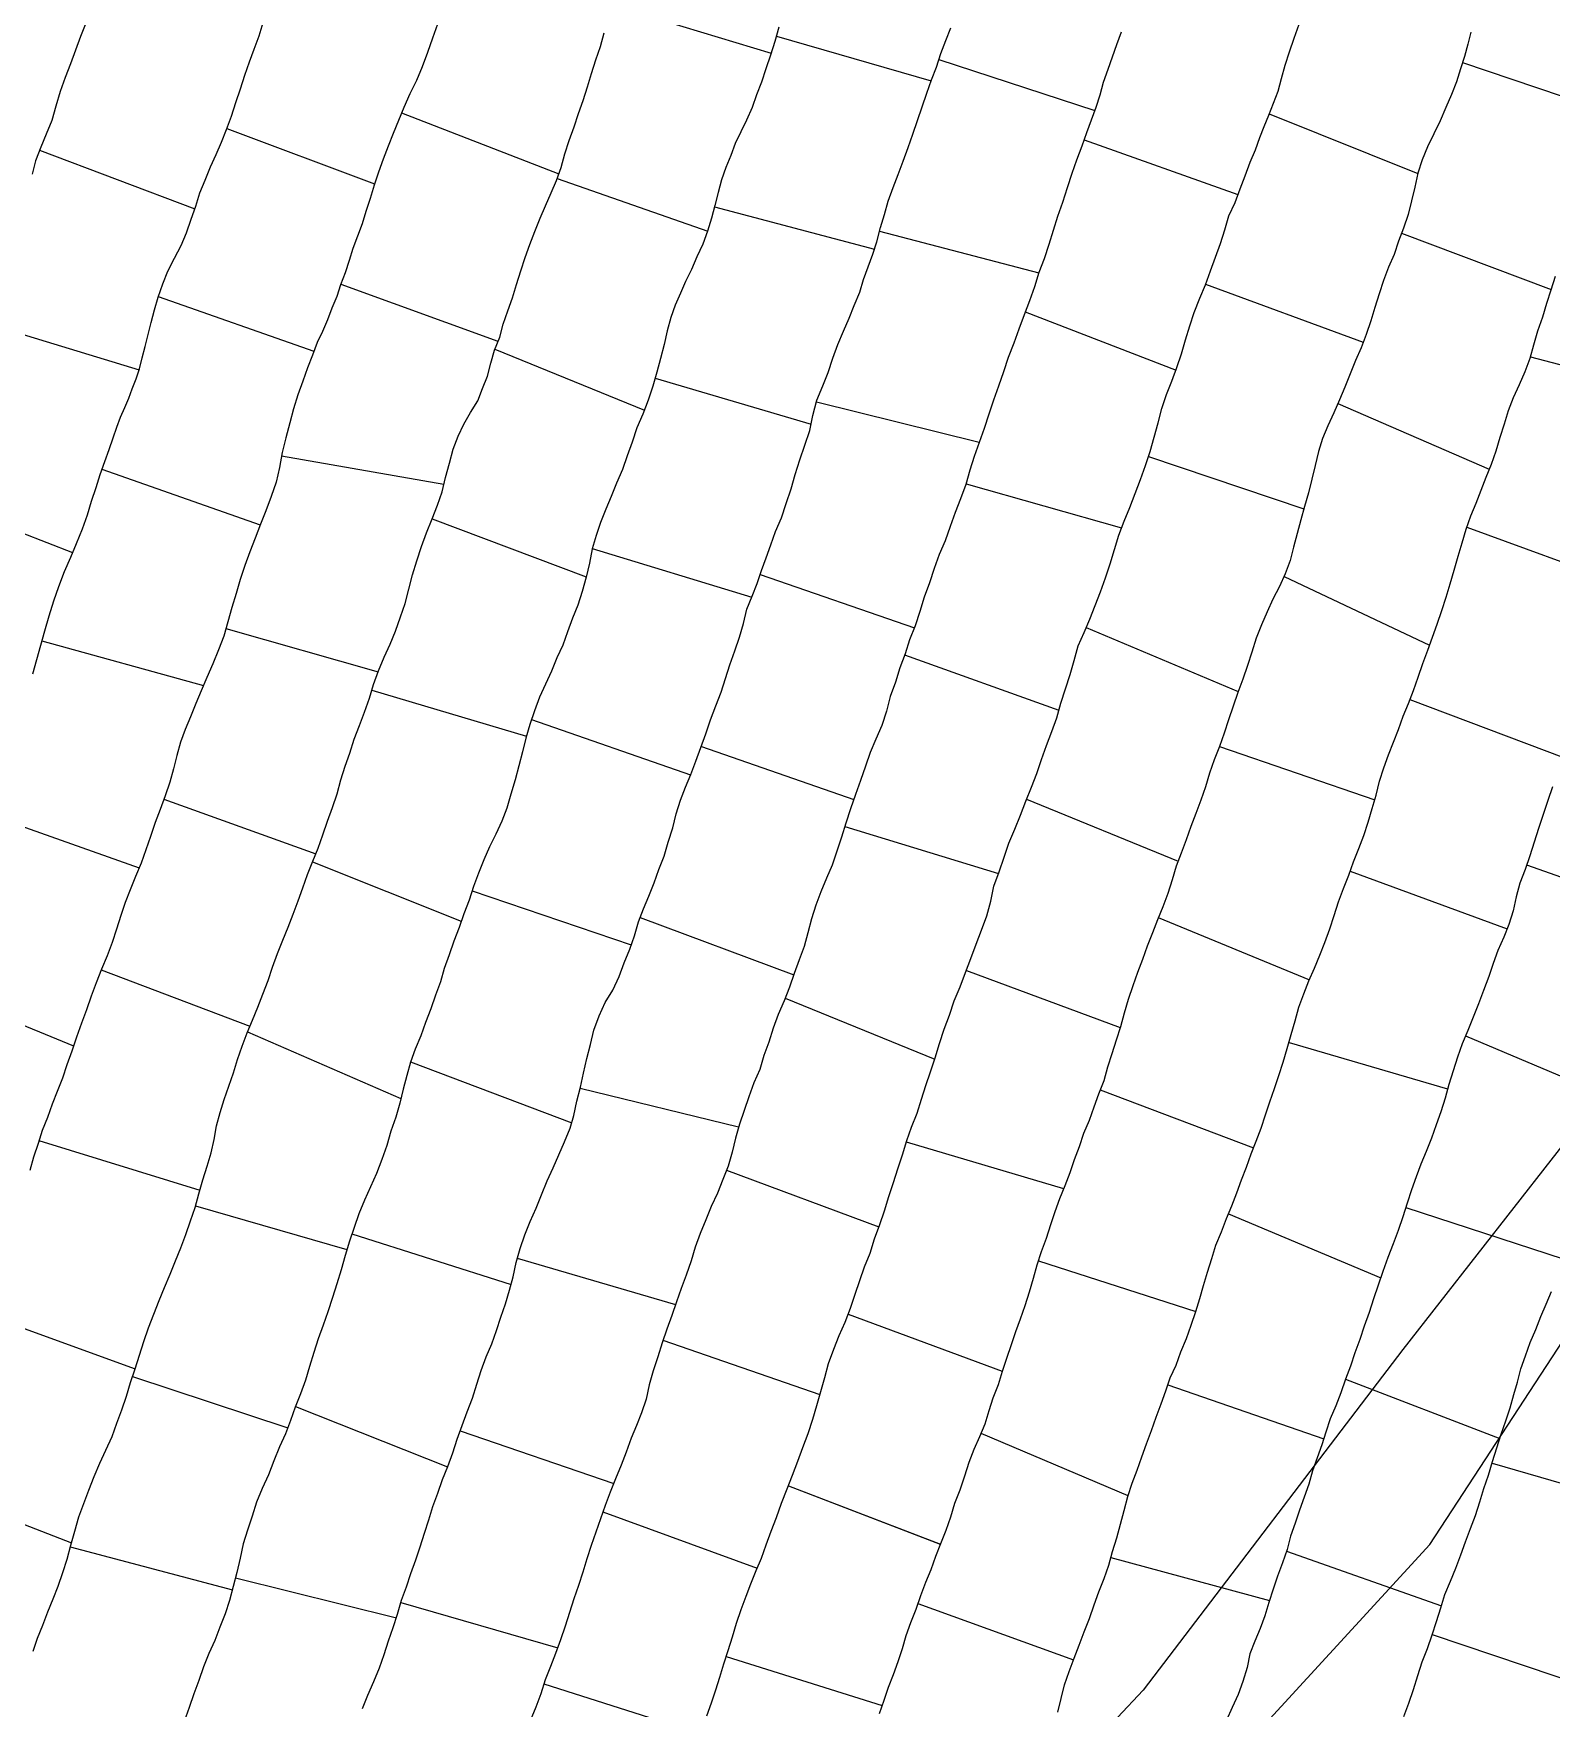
# Model space of a CAD drawing. Extents: x 703186 to 703989, y 1560402 to 1561368.
# Drawn here: x 703878.1 to 703919.84, y 1560681.77 to 1560727.82 of the extents above; entities that cross this region are included whole.
import ezdxf

# ---------------------------------------------------------------- set-up
doc = ezdxf.new("R2010")
doc.units = 0
for name, color, linetype in [('10124_2002_REAL', 30, 'Continuous'), ('AGROCAD PLL', 7, 'Continuous'), ('PANTE_2002', 7, 'Continuous')]:
    doc.layers.add(name, color=color, linetype=linetype)

msp = doc.modelspace()

# ---------------------------------------------------------------- linework, layer by layer
at = {"layer": '10124_2002_REAL'}
for points in [[(703889.2104, 1560728.0735), (703889.0749, 1560727.6917), (703888.9355, 1560727.2975), (703888.7932, 1560726.9043), (703888.6323, 1560726.5282), (703888.4547, 1560726.1555), (703888.2818, 1560725.7843), (703888.1414, 1560725.4226), (703887.9953, 1560725.0674), (703887.8542, 1560724.7194), (703887.7221, 1560724.3575), (703887.5872, 1560723.9994), (703887.4707, 1560723.6434), (703887.3629, 1560723.2798), (703887.2416, 1560722.9205), (703887.1374, 1560722.5834), (703887.0096, 1560722.2425), (703886.8874, 1560721.9081), (703886.7802, 1560721.5775), (703886.6685, 1560721.2408), (703886.5485, 1560720.9107), (703886.4406, 1560720.5854), (703886.3104, 1560720.2624), (703886.1847, 1560719.9452), (703886.0467, 1560719.6252), (703885.9001, 1560719.3175), (703885.7721, 1560718.9768), (703885.64, 1560718.6215), (703885.5085, 1560718.2582), (703885.3753, 1560717.885), (703885.2543, 1560717.5018), (703885.1469, 1560717.1087), (703885.0424, 1560716.7021), (703884.9384, 1560716.297), (703884.8662, 1560715.8837), (703884.777, 1560715.4775), (703884.635, 1560715.0832), (703884.493, 1560714.6975), (703884.3413, 1560714.3227), (703884.1999, 1560713.9394), (703884.0483, 1560713.5676), (703883.9115, 1560713.1895), (703883.7895, 1560712.8085), (703883.6794, 1560712.4249), (703883.5551, 1560712.0391), (703883.4451, 1560711.6417), (703883.3337, 1560711.2489), (703883.1856, 1560710.8702), (703883.0357, 1560710.4909), (703882.8689, 1560710.1107), (703882.7173, 1560709.7445), (703882.5648, 1560709.3937), (703882.4162, 1560709.0311), (703882.2738, 1560708.6858), (703882.1463, 1560708.3327), (703882.0442, 1560707.9645), (703881.9493, 1560707.5995), (703881.8502, 1560707.2328), (703881.7203, 1560706.8548), (703881.5873, 1560706.4845), (703881.4522, 1560706.1209), (703881.3191, 1560705.7437), (703881.1924, 1560705.3707), (703881.0594, 1560705.0074), (703880.9054, 1560704.6404), (703880.7572, 1560704.2749), (703880.6217, 1560703.9284), (703880.5042, 1560703.5655), (703880.3885, 1560703.1946), (703880.2656, 1560702.8233), (703880.1267, 1560702.4593), (703879.9725, 1560702.0967), (703879.83, 1560701.7206), (703879.6896, 1560701.3468), (703879.5593, 1560700.9754), (703879.4187, 1560700.6072), (703879.2854, 1560700.2245), (703879.1568, 1560699.8396), (703879.017, 1560699.4654), (703878.8959, 1560699.0926), (703878.7504, 1560698.7335), (703878.6186, 1560698.3787), (703878.4837, 1560698.0132), (703878.339, 1560697.6609), (703878.2281, 1560697.2998), (703878.1051, 1560696.9229), (703878.0058, 1560696.5532)], [(703879.5446, 1560728.0985), (703879.3991, 1560727.7301), (703879.2553, 1560727.357), (703879.1188, 1560726.9811), (703878.9758, 1560726.6083), (703878.839, 1560726.2215), (703878.7159, 1560725.8189), (703878.6084, 1560725.425), (703878.4468, 1560725.0522), (703878.3003, 1560724.688), (703878.1595, 1560724.3161), (703878.0663, 1560723.9448)], [(703878.0825, 1560710.2121), (703878.1937, 1560710.6082), (703878.3013, 1560710.9971), (703878.4124, 1560711.3968), (703878.5303, 1560711.8035), (703878.6643, 1560712.2144), (703878.7988, 1560712.615), (703878.9529, 1560713.0214), (703879.1255, 1560713.4196), (703879.2818, 1560713.7991), (703879.4517, 1560714.1986), (703879.5912, 1560714.5827), (703879.6958, 1560714.9562), (703879.8247, 1560715.3363), (703879.9357, 1560715.6958), (703880.0603, 1560716.0499), (703880.1842, 1560716.379), (703880.2948, 1560716.6969), (703880.3956, 1560716.9935), (703880.4962, 1560717.2651), (703880.6109, 1560717.5327), (703880.7203, 1560717.7884), (703880.8203, 1560718.0472), (703880.9284, 1560718.3184), (703881.0151, 1560718.5974), (703881.0925, 1560718.8973), (703881.1733, 1560719.212), (703881.2554, 1560719.5395), (703881.3383, 1560719.872), (703881.4283, 1560720.2196), (703881.529, 1560720.5715), (703881.6547, 1560720.9303), (703881.8004, 1560721.2829), (703881.9789, 1560721.6396), (703882.1619, 1560721.9837), (703882.3072, 1560722.3369), (703882.4341, 1560722.7103), (703882.5624, 1560723.0698), (703882.6757, 1560723.4375), (703882.8264, 1560723.7847), (703882.9713, 1560724.1465), (703883.1226, 1560724.4871), (703883.2698, 1560724.8279), (703883.4109, 1560725.1774), (703883.5475, 1560725.5413), (703883.6665, 1560725.922), (703883.798, 1560726.2952), (703883.9168, 1560726.6716), (703884.0385, 1560727.0345), (703884.1702, 1560727.3869), (703884.3105, 1560727.7487), (703884.4217, 1560728.1146)], [(703898.6005, 1560727.9895), (703898.4879, 1560727.5978), (703898.369, 1560727.2213), (703898.2381, 1560726.8403), (703898.1206, 1560726.4802), (703897.9855, 1560726.1301), (703897.8593, 1560725.778), (703897.7037, 1560725.4374), (703897.5549, 1560725.1133), (703897.3997, 1560724.7926), (703897.2753, 1560724.4612), (703897.1386, 1560724.1329), (703897.0222, 1560723.7961), (703896.929, 1560723.442), (703896.8367, 1560723.0873), (703896.7439, 1560722.7359), (703896.6379, 1560722.3776), (703896.5059, 1560722.0212), (703896.3403, 1560721.6763), (703896.1912, 1560721.3263), (703896.034, 1560720.9992), (703895.8953, 1560720.673), (703895.7425, 1560720.3452), (703895.6302, 1560720.0116), (703895.5291, 1560719.6416), (703895.4413, 1560719.262), (703895.3431, 1560718.8827), (703895.2468, 1560718.5034), (703895.1332, 1560718.1164), (703895.0001, 1560717.7356), (703894.8619, 1560717.3496), (703894.6938, 1560716.9767), (703894.5601, 1560716.5815), (703894.4278, 1560716.2064), (703894.3009, 1560715.8258), (703894.1378, 1560715.4517), (703893.9859, 1560715.0914), (703893.8384, 1560714.7386), (703893.6919, 1560714.3761), (703893.5776, 1560714.0142), (703893.4677, 1560713.6529), (703893.3908, 1560713.2582), (703893.2976, 1560712.8659), (703893.1908, 1560712.4793), (703893.0715, 1560712.0994), (703892.9224, 1560711.7406), (703892.7888, 1560711.3669), (703892.6541, 1560711.0036), (703892.4892, 1560710.6484), (703892.3423, 1560710.2897), (703892.1781, 1560709.9304), (703892.0176, 1560709.5681), (703891.8792, 1560709.1971), (703891.7476, 1560708.8192), (703891.6419, 1560708.4472), (703891.5467, 1560708.0666), (703891.4466, 1560707.6828), (703891.3458, 1560707.2955), (703891.2323, 1560706.9051), (703891.1141, 1560706.522), (703890.9789, 1560706.1581), (703890.8189, 1560705.8046), (703890.6435, 1560705.4581), (703890.4884, 1560705.0985), (703890.3424, 1560704.7351), (703890.2043, 1560704.3644), (703890.0778, 1560703.9906), (703889.9378, 1560703.6152), (703889.8035, 1560703.2362), (703889.6651, 1560702.8613), (703889.5349, 1560702.4869), (703889.3991, 1560702.1126), (703889.2896, 1560701.7404), (703889.1571, 1560701.3737), (703889.0249, 1560701.0046), (703888.886, 1560700.63), (703888.7519, 1560700.2555), (703888.5997, 1560699.8928), (703888.4663, 1560699.5398), (703888.3673, 1560699.1731), (703888.2635, 1560698.7944), (703888.1741, 1560698.4121), (703888.0636, 1560698.0208), (703887.9289, 1560697.6427), (703887.8179, 1560697.2489), (703887.6802, 1560696.8598), (703887.5335, 1560696.4758), (703887.3716, 1560696.1057), (703887.2023, 1560695.7393), (703887.0527, 1560695.3669), (703886.916, 1560694.9934), (703886.7944, 1560694.6124), (703886.6719, 1560694.2191), (703886.5604, 1560693.8308), (703886.4474, 1560693.4435), (703886.3287, 1560693.0619), (703886.2002, 1560692.6759), (703886.0667, 1560692.306), (703885.9265, 1560691.9333), (703885.8092, 1560691.5504), (703885.6937, 1560691.1724), (703885.5778, 1560690.7919), (703885.4489, 1560690.4216), (703885.3021, 1560690.0508), (703885.1734, 1560689.6867), (703885.0281, 1560689.3218), (703884.8656, 1560688.9601), (703884.7121, 1560688.5779), (703884.5651, 1560688.1874), (703884.3927, 1560687.8128), (703884.2372, 1560687.439), (703884.1147, 1560687.0579), (703883.9868, 1560686.6734), (703883.8697, 1560686.2915), (703883.7818, 1560685.8986), (703883.6917, 1560685.5091), (703883.5952, 1560685.1194), (703883.4942, 1560684.7377), (703883.3707, 1560684.371), (703883.2255, 1560684.0048), (703883.0864, 1560683.6401), (703882.9255, 1560683.2817), (703882.7813, 1560682.9091), (703882.6466, 1560682.5389), (703882.5119, 1560682.1662), (703882.3816, 1560681.7892), (703882.2499, 1560681.4115)], [(703887.1499, 1560681.7643), (703887.2928, 1560682.135), (703887.4564, 1560682.5053), (703887.6193, 1560682.8801), (703887.7438, 1560683.2503), (703887.8597, 1560683.6257), (703887.9946, 1560683.9903), (703888.1139, 1560684.3592), (703888.2242, 1560684.7425), (703888.3566, 1560685.1093), (703888.4777, 1560685.482), (703888.6123, 1560685.8498), (703888.7394, 1560686.2087), (703888.8545, 1560686.5846), (703888.9746, 1560686.9527), (703889.0854, 1560687.3155), (703889.2235, 1560687.6888), (703889.3465, 1560688.0662), (703889.4943, 1560688.4233), (703889.6313, 1560688.7922), (703889.7555, 1560689.1703), (703889.8862, 1560689.5509), (703890.0267, 1560689.9204), (703890.1709, 1560690.2971), (703890.2915, 1560690.6842), (703890.4091, 1560691.0598), (703890.5534, 1560691.4315), (703890.7031, 1560691.7945), (703890.8367, 1560692.1599), (703890.9566, 1560692.5252), (703891.0788, 1560692.896), (703891.1931, 1560693.266), (703891.291, 1560693.6383), (703891.372, 1560694.0319), (703891.4833, 1560694.4134), (703891.6096, 1560694.7894), (703891.7634, 1560695.156), (703891.9232, 1560695.524), (703892.071, 1560695.8922), (703892.2298, 1560696.2719), (703892.3956, 1560696.6334), (703892.5474, 1560696.9894), (703892.7044, 1560697.3497), (703892.8628, 1560697.7218), (703892.9645, 1560698.0698), (703893.0472, 1560698.4625), (703893.1406, 1560698.8443), (703893.2262, 1560699.2375), (703893.3173, 1560699.6357), (703893.4144, 1560700.0194), (703893.5112, 1560700.4174), (703893.6555, 1560700.8049), (703893.8225, 1560701.1722), (703894.0322, 1560701.519), (703894.2048, 1560701.8883), (703894.3455, 1560702.2693), (703894.4962, 1560702.6428), (703894.6271, 1560703.0099), (703894.7401, 1560703.3893), (703894.8736, 1560703.7469), (703895.0217, 1560704.1022), (703895.1667, 1560704.4644), (703895.2968, 1560704.8324), (703895.4479, 1560705.1963), (703895.556, 1560705.5858), (703895.6869, 1560705.9762), (703895.7722, 1560706.362), (703895.8938, 1560706.7423), (703896.0332, 1560707.0963), (703896.1732, 1560707.4446), (703896.3162, 1560707.8133), (703896.4542, 1560708.1834), (703896.5878, 1560708.5658), (703896.7189, 1560708.9506), (703896.865, 1560709.333), (703897.0111, 1560709.7062), (703897.1274, 1560710.0825), (703897.253, 1560710.4609), (703897.3859, 1560710.8476), (703897.5118, 1560711.2217), (703897.6219, 1560711.5991), (703897.7212, 1560711.9852), (703897.8594, 1560712.3431), (703897.9968, 1560712.6972), (703898.1216, 1560713.0568), (703898.2453, 1560713.4037), (703898.3808, 1560713.762), (703898.5097, 1560714.1206), (703898.6668, 1560714.5007), (703898.799, 1560714.8942), (703898.9368, 1560715.294), (703899.0483, 1560715.6949), (703899.1776, 1560716.097), (703899.3138, 1560716.4979), (703899.4523, 1560716.9028), (703899.5364, 1560717.3132), (703899.6415, 1560717.7346), (703899.806, 1560718.1256), (703899.9511, 1560718.4987), (703900.0804, 1560718.8939), (703900.2162, 1560719.2618), (703900.3723, 1560719.6329), (703900.5327, 1560719.9896), (703900.6706, 1560720.3425), (703900.8251, 1560720.7051), (703900.9258, 1560721.0533), (703901.0517, 1560721.4025), (703901.1779, 1560721.7475), (703901.2897, 1560722.0904), (703901.3908, 1560722.4792), (703901.5045, 1560722.8404), (703901.6047, 1560723.206), (703901.7439, 1560723.5809), (703901.8758, 1560723.9438), (703902.017, 1560724.3103), (703902.1519, 1560724.6864), (703902.2773, 1560725.0461), (703902.4102, 1560725.4211), (703902.5385, 1560725.8042), (703902.6665, 1560726.1744), (703902.7918, 1560726.5412), (703902.9315, 1560726.8918), (703903.0543, 1560727.2679), (703903.19, 1560727.6225), (703903.3262, 1560727.975)], [(703896.616, 1560681.5637), (703896.7466, 1560681.92), (703896.861, 1560682.2761), (703896.9702, 1560682.6319), (703897.0892, 1560682.9944), (703897.2049, 1560683.3638), (703897.3187, 1560683.7333), (703897.4284, 1560684.1121), (703897.5609, 1560684.4897), (703897.6956, 1560684.8521), (703897.8239, 1560685.1952), (703897.9709, 1560685.5572), (703898.1174, 1560685.9016), (703898.2531, 1560686.2632), (703898.3901, 1560686.6414), (703898.5322, 1560687.0209), (703898.6739, 1560687.4129), (703898.8245, 1560687.8011), (703898.9717, 1560688.1837), (703899.121, 1560688.5619), (703899.2557, 1560688.9417), (703899.405, 1560689.3288), (703899.5324, 1560689.7186), (703899.6381, 1560690.0992), (703899.7522, 1560690.485), (703899.8577, 1560690.866), (703899.9654, 1560691.2542), (703900.113, 1560691.6458), (703900.2558, 1560692.0178), (703900.4223, 1560692.3856), (703900.5658, 1560692.7724), (703900.6947, 1560693.1535), (703900.8206, 1560693.5289), (703900.9565, 1560693.9062), (703901.1081, 1560694.2856), (703901.2281, 1560694.6751), (703901.3709, 1560695.0733), (703901.5059, 1560695.4493), (703901.6218, 1560695.8383), (703901.7538, 1560696.2239), (703901.8723, 1560696.6034), (703901.9981, 1560696.9912), (703902.114, 1560697.3827), (703902.2452, 1560697.752), (703902.4018, 1560698.132), (703902.5224, 1560698.5151), (703902.636, 1560698.8955), (703902.7691, 1560699.2711), (703902.8999, 1560699.6529), (703903.0124, 1560700.0525), (703903.1428, 1560700.4413), (703903.2873, 1560700.8308), (703903.4222, 1560701.224), (703903.5826, 1560701.6082), (703903.7311, 1560701.9972), (703903.8765, 1560702.3889), (703904.0208, 1560702.7774), (703904.1732, 1560703.1659), (703904.3138, 1560703.5625), (703904.4296, 1560703.9619), (703904.508, 1560704.3726), (703904.6516, 1560704.7725), (703904.7939, 1560705.1711), (703904.9233, 1560705.5566), (703905.085, 1560705.9423), (703905.2388, 1560706.3262), (703905.3841, 1560706.708), (703905.5421, 1560707.0934), (703905.6908, 1560707.4703), (703905.8149, 1560707.8587), (703905.9524, 1560708.2442), (703906.1079, 1560708.6229), (703906.2408, 1560709.0054), (703906.3527, 1560709.401), (703906.4779, 1560709.8018), (703906.6118, 1560710.189), (703906.7205, 1560710.5826), (703906.8293, 1560710.9798), (703906.993, 1560711.3506), (703907.1467, 1560711.7146), (703907.2943, 1560712.0885), (703907.4415, 1560712.4676), (703907.5793, 1560712.8555), (703907.7094, 1560713.2369), (703907.826, 1560713.6319), (703907.947, 1560714.0285), (703908.0955, 1560714.413), (703908.2459, 1560714.7884), (703908.3942, 1560715.173), (703908.5399, 1560715.5544), (703908.6765, 1560715.9372), (703908.8057, 1560716.3226), (703908.9208, 1560716.7203), (703909.0306, 1560717.1108), (703909.1295, 1560717.5045), (703909.2575, 1560717.8879), (703909.4017, 1560718.2562), (703909.5442, 1560718.6297), (703909.6698, 1560719.006), (703909.7775, 1560719.3985), (703909.8991, 1560719.7769), (703910.0205, 1560720.1497), (703910.1709, 1560720.5358), (703910.3254, 1560720.9078), (703910.4657, 1560721.288), (703910.6081, 1560721.67), (703910.7395, 1560722.0402), (703910.8572, 1560722.423), (703910.9746, 1560722.8018), (703911.143, 1560723.17), (703911.2775, 1560723.5429), (703911.416, 1560723.907), (703911.5607, 1560724.2753), (703911.6995, 1560724.6219), (703911.8224, 1560724.9559), (703911.9394, 1560725.2639), (703912.0658, 1560725.5718), (703912.1966, 1560725.8984), (703912.3256, 1560726.2302), (703912.4226, 1560726.5761), (703912.5167, 1560726.9452), (703912.6393, 1560727.3118), (703912.7651, 1560727.6864), (703912.9019, 1560728.0741)], [(703878.0923, 1560683.3433), (703878.2169, 1560683.7036), (703878.3579, 1560684.0577), (703878.5006, 1560684.422), (703878.6393, 1560684.7846), (703878.7842, 1560685.1323), (703878.9071, 1560685.5034), (703879.0275, 1560685.8745), (703879.1293, 1560686.2583), (703879.2362, 1560686.6434), (703879.3501, 1560687.0354), (703879.4831, 1560687.402), (703879.6247, 1560687.77), (703879.7752, 1560688.1463), (703879.9257, 1560688.5076), (703880.0904, 1560688.8694), (703880.263, 1560689.2431), (703880.3912, 1560689.6065), (703880.5358, 1560689.9734), (703880.663, 1560690.3525), (703880.7734, 1560690.7281), (703880.8969, 1560691.1007), (703881.0173, 1560691.4772), (703881.138, 1560691.8569), (703881.2694, 1560692.2302), (703881.4158, 1560692.6071), (703881.557, 1560692.9823), (703881.7034, 1560693.3445), (703881.8587, 1560693.7092), (703882.004, 1560694.0714), (703882.1504, 1560694.4309), (703882.2928, 1560694.7999), (703882.4164, 1560695.1765), (703882.5445, 1560695.5437), (703882.6525, 1560695.9172), (703882.7588, 1560696.2984), (703882.8772, 1560696.6721), (703882.9876, 1560697.0442), (703883.0683, 1560697.4111), (703883.1383, 1560697.7884), (703883.2383, 1560698.1476), (703883.3468, 1560698.5114), (703883.473, 1560698.8796), (703883.5988, 1560699.2446), (703883.7129, 1560699.6094), (703883.8415, 1560699.9719), (703883.9757, 1560700.3411), (703884.1289, 1560700.6928), (703884.2733, 1560701.0482), (703884.4122, 1560701.4057), (703884.5511, 1560701.7829), (703884.6783, 1560702.1478), (703884.8117, 1560702.5205), (703884.9565, 1560702.8914), (703885.1056, 1560703.2426), (703885.2421, 1560703.6077), (703885.3796, 1560703.9715), (703885.5041, 1560704.3267), (703885.6352, 1560704.6954), (703885.7823, 1560705.0658), (703885.9296, 1560705.4205), (703886.0628, 1560705.7892), (703886.1909, 1560706.1574), (703886.3238, 1560706.5327), (703886.453, 1560706.9168), (703886.5566, 1560707.3001), (703886.6699, 1560707.6713), (703886.8006, 1560708.033), (703886.9199, 1560708.414), (703887.0645, 1560708.7911), (703887.2082, 1560709.16), (703887.3405, 1560709.5391), (703887.4537, 1560709.918), (703887.5879, 1560710.2969), (703887.7489, 1560710.6661), (703887.9092, 1560711.0278), (703888.0547, 1560711.3887), (703888.1903, 1560711.7767), (703888.3189, 1560712.1493), (703888.426, 1560712.5356), (703888.5231, 1560712.9324), (703888.6425, 1560713.3194), (703888.7718, 1560713.7096), (703888.9104, 1560714.0906), (703889.0664, 1560714.4708), (703889.2078, 1560714.8459), (703889.3359, 1560715.218), (703889.4308, 1560715.6067), (703889.5411, 1560716.0017), (703889.6435, 1560716.3924), (703889.7833, 1560716.7442), (703889.9359, 1560717.0791), (703890.1202, 1560717.3985), (703890.3244, 1560717.7166), (703890.4517, 1560718.0557), (703890.5827, 1560718.3982), (703890.6769, 1560718.7484), (703890.7752, 1560719.1109), (703890.9215, 1560719.4686), (703891.0216, 1560719.8226), (703891.1433, 1560720.1873), (703891.2707, 1560720.5533), (703891.387, 1560720.9172), (703891.5032, 1560721.2942), (703891.6201, 1560721.6576), (703891.7488, 1560722.0149), (703891.8889, 1560722.3745), (703892.0309, 1560722.7374), (703892.1824, 1560723.0806), (703892.3408, 1560723.4347), (703892.4859, 1560723.7784), (703892.6084, 1560724.1287), (703892.7128, 1560724.5089), (703892.8331, 1560724.8768), (703892.966, 1560725.249), (703893.0897, 1560725.6175), (703893.2135, 1560725.9741), (703893.3329, 1560726.3454), (703893.4489, 1560726.7174), (703893.5665, 1560727.0925), (703893.6978, 1560727.4591), (703893.7951, 1560727.8366)], [(703908.0058, 1560727.8504), (703907.8808, 1560727.5064), (703907.7613, 1560727.1651), (703907.6389, 1560726.8258), (703907.5147, 1560726.4685), (703907.4222, 1560726.1228), (703907.3144, 1560725.7785), (703907.1839, 1560725.4356), (703907.0595, 1560725.0829), (703906.9292, 1560724.7151), (703906.784, 1560724.3378), (703906.6518, 1560723.9639), (703906.5247, 1560723.5708), (703906.398, 1560723.1741), (703906.2584, 1560722.7895), (703906.1376, 1560722.4045), (703906.0181, 1560722.0123), (703905.8901, 1560721.625), (703905.7482, 1560721.2466), (703905.6298, 1560720.8514), (703905.4926, 1560720.4678), (703905.343, 1560720.0797), (703905.1974, 1560719.6909), (703905.059, 1560719.3005), (703904.9072, 1560718.9092), (703904.7721, 1560718.5168), (703904.6398, 1560718.124), (703904.4997, 1560717.7375), (703904.369, 1560717.3505), (703904.2435, 1560716.961), (703904.1029, 1560716.5748), (703903.9686, 1560716.1882), (703903.8511, 1560715.8111), (703903.7392, 1560715.4157), (703903.5892, 1560715.0273), (703903.4427, 1560714.6479), (703903.3069, 1560714.2587), (703903.1672, 1560713.8681), (703903.004, 1560713.4889), (703902.8688, 1560713.1045), (703902.7403, 1560712.7155), (703902.5957, 1560712.321), (703902.4784, 1560711.9256), (703902.3457, 1560711.5288), (703902.1943, 1560711.1484), (703902.0672, 1560710.7628), (703901.9281, 1560710.3735), (703901.8026, 1560709.9787), (703901.6602, 1560709.5876), (703901.5576, 1560709.1865), (703901.4247, 1560708.7956), (703901.2624, 1560708.4198), (703901.1082, 1560708.047), (703900.9757, 1560707.6688), (703900.8446, 1560707.2805), (703900.7021, 1560706.8938), (703900.5682, 1560706.499), (703900.4395, 1560706.1088), (703900.3212, 1560705.7202), (703900.1892, 1560705.3333), (703900.0634, 1560704.9552), (703899.9075, 1560704.5901), (703899.753, 1560704.2166), (703899.6122, 1560703.8538), (703899.4958, 1560703.4792), (703899.3964, 1560703.0948), (703899.2905, 1560702.7175), (703899.1516, 1560702.3459), (703899.0221, 1560701.9713), (703898.893, 1560701.5959), (703898.7427, 1560701.2258), (703898.5813, 1560700.846), (703898.4386, 1560700.4679), (703898.3185, 1560700.0884), (703898.1804, 1560699.7173), (703898.071, 1560699.3361), (703897.9132, 1560698.964), (703897.7688, 1560698.5856), (703897.6399, 1560698.2113), (703897.5131, 1560697.8315), (703897.4075, 1560697.4468), (703897.3168, 1560697.0644), (703897.2012, 1560696.6809), (703897.0613, 1560696.3059), (703896.9102, 1560695.9349), (703896.7363, 1560695.5699), (703896.5856, 1560695.2031), (703896.4354, 1560694.822), (703896.2985, 1560694.4523), (703896.1878, 1560694.0699), (703896.0525, 1560693.6833), (703895.9139, 1560693.3112), (703895.7816, 1560692.9425), (703895.6569, 1560692.5695), (703895.5132, 1560692.1912), (703895.3859, 1560691.8216), (703895.2709, 1560691.4332), (703895.1453, 1560691.0468), (703895.0345, 1560690.6601), (703894.9456, 1560690.2743), (703894.8217, 1560689.8942), (703894.6871, 1560689.5493), (703894.5395, 1560689.1948), (703894.4024, 1560688.8161), (703894.2589, 1560688.4568), (703894.1097, 1560688.0845), (703893.9638, 1560687.7157), (703893.8252, 1560687.3503), (703893.6896, 1560686.98), (703893.5637, 1560686.6123), (703893.4391, 1560686.2489), (703893.3146, 1560685.8807), (703893.207, 1560685.5128), (703893.085, 1560685.1493), (703892.9582, 1560684.7767), (703892.8366, 1560684.401), (703892.721, 1560684.0263), (703892.597, 1560683.6499), (703892.4585, 1560683.2796), (703892.3151, 1560682.9218), (703892.1741, 1560682.5549), (703892.0526, 1560682.1739), (703891.9162, 1560681.8006), (703891.7585, 1560681.4287)], [(703917.6251, 1560727.8547), (703917.5432, 1560727.5239), (703917.4522, 1560727.1826), (703917.3393, 1560726.8483), (703917.2349, 1560726.4872), (703917.0955, 1560726.1357), (703916.9399, 1560725.7773), (703916.7805, 1560725.4154), (703916.6061, 1560725.0602), (703916.4328, 1560724.7023), (703916.2836, 1560724.342), (703916.1716, 1560723.9744), (703916.0882, 1560723.5921), (703915.9939, 1560723.2155), (703915.8983, 1560722.8369), (703915.7751, 1560722.4679), (703915.6387, 1560722.1051), (703915.5123, 1560721.7431), (703915.3618, 1560721.3928), (703915.2223, 1560721.0278), (703915.1014, 1560720.6585), (703914.9855, 1560720.2843), (703914.8732, 1560719.9147), (703914.7465, 1560719.542), (703914.6052, 1560719.1768), (703914.4543, 1560718.8239), (703914.3108, 1560718.4593), (703914.1611, 1560718.0966), (703914.0122, 1560717.743), (703913.8589, 1560717.3909), (703913.6945, 1560717.032), (703913.543, 1560716.6795), (703913.4318, 1560716.3203), (703913.3464, 1560715.9397), (703913.2543, 1560715.5598), (703913.1616, 1560715.1858), (703913.0499, 1560714.8129), (703912.9484, 1560714.4485), (703912.8474, 1560714.0744), (703912.7469, 1560713.6978), (703912.6527, 1560713.3287), (703912.5235, 1560712.9603), (703912.3597, 1560712.6126), (703912.1811, 1560712.267), (703912.0248, 1560711.9144), (703911.8684, 1560711.5549), (703911.7221, 1560711.1887), (703911.6017, 1560710.8097), (703911.4812, 1560710.4384), (703911.3537, 1560710.0609), (703911.2203, 1560709.6957), (703911.0914, 1560709.3249), (703910.9655, 1560708.9513), (703910.8384, 1560708.5801), (703910.7125, 1560708.2149), (703910.5659, 1560707.85), (703910.4404, 1560707.4811), (703910.3317, 1560707.1074), (703910.2015, 1560706.7429), (703910.0652, 1560706.3717), (703909.925, 1560706.0117), (703909.7945, 1560705.6458), (703909.6613, 1560705.2815), (703909.5243, 1560704.9216), (703909.4146, 1560704.5453), (703909.297, 1560704.1743), (703909.1544, 1560703.8095), (703909.0067, 1560703.4519), (703908.8677, 1560703.0869), (703908.7294, 1560702.7215), (703908.5992, 1560702.3566), (703908.4561, 1560701.9964), (703908.3304, 1560701.6302), (703908.2063, 1560701.2594), (703908.0926, 1560700.8852), (703907.99, 1560700.5054), (703907.87, 1560700.1397), (703907.7509, 1560699.7666), (703907.634, 1560699.3965), (703907.5292, 1560699.0213), (703907.39, 1560698.6549), (703907.2605, 1560698.2946), (703907.1256, 1560697.9333), (703906.9775, 1560697.5717), (703906.8538, 1560697.2091), (703906.7203, 1560696.8479), (703906.594, 1560696.4935), (703906.457, 1560696.1373), (703906.3177, 1560695.7798), (703906.1815, 1560695.4163), (703906.0643, 1560695.0622), (703905.9444, 1560694.691), (703905.8144, 1560694.3247), (703905.6945, 1560693.9535), (703905.5877, 1560693.5842), (703905.484, 1560693.2087), (703905.3626, 1560692.8377), (703905.2346, 1560692.4724), (703905.1064, 1560692.1187), (703904.9817, 1560691.7637), (703904.8536, 1560691.3906), (703904.739, 1560691.0335), (703904.6234, 1560690.6617), (703904.485, 1560690.3018), (703904.3681, 1560689.9486), (703904.2605, 1560689.5878), (703904.1102, 1560689.2339), (703903.959, 1560688.885), (703903.8234, 1560688.5273), (703903.702, 1560688.1558), (703903.5708, 1560687.7722), (703903.4263, 1560687.4038), (703903.3173, 1560687.0272), (703903.1913, 1560686.6558), (703903.042, 1560686.2956), (703902.9085, 1560685.941), (703902.7778, 1560685.5818), (703902.6334, 1560685.2263), (703902.4936, 1560684.8605), (703902.3606, 1560684.4923), (703902.2173, 1560684.1243), (703902.0891, 1560683.7655), (703901.9845, 1560683.4044), (703901.8712, 1560683.0497), (703901.7446, 1560682.6942), (703901.5989, 1560682.3406), (703901.4858, 1560681.9861), (703901.3518, 1560681.6161)], [(703906.2675, 1560681.6669), (703906.3639, 1560682.0415), (703906.4563, 1560682.4127), (703906.578, 1560682.7844), (703906.7196, 1560683.1494), (703906.8594, 1560683.512), (703906.9955, 1560683.8749), (703907.1371, 1560684.2373), (703907.2642, 1560684.6123), (703907.397, 1560684.9779), (703907.5445, 1560685.3425), (703907.6683, 1560685.7092), (703907.7702, 1560686.0862), (703907.8865, 1560686.4603), (703907.9907, 1560686.8379), (703908.0888, 1560687.2111), (703908.1887, 1560687.5968), (703908.3125, 1560687.9647), (703908.4479, 1560688.3231), (703908.5747, 1560688.6865), (703908.7058, 1560689.0455), (703908.8402, 1560689.4116), (703908.9759, 1560689.7791), (703909.1099, 1560690.1414), (703909.2342, 1560690.5007), (703909.3584, 1560690.8609), (703909.5226, 1560691.2021), (703909.6532, 1560691.5751), (703909.8029, 1560691.9375), (703909.9372, 1560692.3094), (703910.0588, 1560692.6764), (703910.172, 1560693.0353), (703910.278, 1560693.3954), (703910.3846, 1560693.7616), (703910.5002, 1560694.1341), (703910.615, 1560694.5044), (703910.7678, 1560694.875), (703910.9051, 1560695.2363), (703911.0528, 1560695.5876), (703911.186, 1560695.9429), (703911.3226, 1560696.2994), (703911.4548, 1560696.6521), (703911.5836, 1560697.0138), (703911.7221, 1560697.3632), (703911.8554, 1560697.7219), (703911.9785, 1560698.0858), (703912.0965, 1560698.4429), (703912.2219, 1560698.8129), (703912.3462, 1560699.1696), (703912.4676, 1560699.5352), (703912.5778, 1560699.915), (703912.6883, 1560700.2928), (703912.7901, 1560700.6709), (703912.897, 1560701.0476), (703913.031, 1560701.4133), (703913.1729, 1560701.77), (703913.3279, 1560702.1171), (703913.4699, 1560702.4735), (703913.6123, 1560702.8278), (703913.7438, 1560703.1987), (703913.8637, 1560703.5681), (703913.9827, 1560703.9396), (703914.1239, 1560704.3079), (703914.2657, 1560704.6746), (703914.4013, 1560705.045), (703914.5437, 1560705.4123), (703914.6809, 1560705.7696), (703914.8012, 1560706.138), (703914.9151, 1560706.5078), (703915.0187, 1560706.8774), (703915.1109, 1560707.2578), (703915.2303, 1560707.6306), (703915.3597, 1560707.9817), (703915.499, 1560708.3314), (703915.6357, 1560708.6855), (703915.7677, 1560709.0463), (703915.9096, 1560709.397), (703916.0453, 1560709.7576), (703916.1736, 1560710.1225), (703916.3054, 1560710.4918), (703916.4405, 1560710.8626), (703916.569, 1560711.2209), (703916.7022, 1560711.5798), (703916.8268, 1560711.9498), (703916.9432, 1560712.3215), (703917.0521, 1560712.6871), (703917.1668, 1560713.0658), (703917.2782, 1560713.4431), (703917.3867, 1560713.816), (703917.4965, 1560714.1925), (703917.6285, 1560714.5522), (703917.7679, 1560714.9062), (703917.9093, 1560715.2652), (703918.0443, 1560715.6217), (703918.1887, 1560715.9781), (703918.3238, 1560716.3424), (703918.4292, 1560716.7149), (703918.5467, 1560717.0833), (703918.6613, 1560717.4528), (703918.7994, 1560717.8115), (703918.961, 1560718.1697), (703919.118, 1560718.5234), (703919.2583, 1560718.886), (703919.3555, 1560719.2578), (703919.4705, 1560719.6427), (703919.6019, 1560720.0284), (703919.7157, 1560720.3986), (703919.8341, 1560720.7687), (703919.957, 1560721.1424)], [(703919.8736, 1560707.1046), (703919.7425, 1560706.7282), (703919.6134, 1560706.3425), (703919.4871, 1560705.9637), (703919.363, 1560705.5806), (703919.246, 1560705.208), (703919.1149, 1560704.8366), (703918.9724, 1560704.4542), (703918.867, 1560704.0848), (703918.7854, 1560703.698), (703918.6691, 1560703.316), (703918.5276, 1560702.9702), (703918.3657, 1560702.6095), (703918.2431, 1560702.2463), (703918.1155, 1560701.8866), (703917.9702, 1560701.509), (703917.8366, 1560701.1387), (703917.6927, 1560700.7753), (703917.5379, 1560700.4033), (703917.385, 1560700.0413), (703917.2575, 1560699.6715), (703917.1345, 1560699.2937), (703917.0154, 1560698.9204), (703916.916, 1560698.5428), (703916.7996, 1560698.1713), (703916.6703, 1560697.8083), (703916.5454, 1560697.4442), (703916.3983, 1560697.0819), (703916.2528, 1560696.734), (703916.1217, 1560696.3817), (703915.9898, 1560696.0254), (703915.8731, 1560695.6583), (703915.7521, 1560695.286), (703915.6246, 1560694.9118), (703915.4935, 1560694.5405), (703915.3447, 1560694.1623), (703915.2074, 1560693.7798), (703915.077, 1560693.4024), (703914.9472, 1560693.027), (703914.826, 1560692.6498), (703914.6942, 1560692.281), (703914.5717, 1560691.9125), (703914.4391, 1560691.5423), (703914.3122, 1560691.1786), (703914.1743, 1560690.8204), (703914.0518, 1560690.4422), (703913.9104, 1560690.0869), (703913.7524, 1560689.7326), (703913.636, 1560689.3666), (703913.525, 1560689.013), (703913.3957, 1560688.6539), (703913.2735, 1560688.3005), (703913.1681, 1560687.9324), (703913.0391, 1560687.5805), (703912.9134, 1560687.2185), (703912.7936, 1560686.8609), (703912.6679, 1560686.5007), (703912.5743, 1560686.1357), (703912.4437, 1560685.7666), (703912.309, 1560685.4043), (703912.1864, 1560685.0468), (703912.0695, 1560684.678), (703911.9647, 1560684.317), (703911.8293, 1560683.9693), (703911.6821, 1560683.6195), (703911.5519, 1560683.2712), (703911.4722, 1560682.8946), (703911.3537, 1560682.5102), (703911.2286, 1560682.1492), (703911.0652, 1560681.7916), (703910.9102, 1560681.4458)], [(703915.7845, 1560681.5447), (703915.9185, 1560681.9167), (703916.0459, 1560682.2909), (703916.1631, 1560682.6729), (703916.2872, 1560683.0526), (703916.4322, 1560683.4202), (703916.5568, 1560683.7875), (703916.6811, 1560684.1585), (703916.7973, 1560684.5332), (703916.9111, 1560684.9014), (703917.0644, 1560685.2635), (703917.2142, 1560685.6257), (703917.3483, 1560685.9884), (703917.4807, 1560686.3499), (703917.6182, 1560686.7131), (703917.7507, 1560687.0764), (703917.8678, 1560687.4483), (703917.9828, 1560687.817), (703918.1137, 1560688.1811), (703918.2229, 1560688.5575), (703918.3398, 1560688.9354), (703918.4578, 1560689.3063), (703918.5869, 1560689.6709), (703918.7063, 1560690.0322), (703918.8096, 1560690.3951), (703918.9059, 1560690.7392), (703919.0038, 1560691.1033), (703919.1315, 1560691.4605), (703919.26, 1560691.824), (703919.413, 1560692.1827), (703919.549, 1560692.5439), (703919.6981, 1560692.8845), (703919.8472, 1560693.2302)]]:
    msp.add_lwpolyline(points, dxfattribs=at)
at = {"layer": 'AGROCAD PLL', "color": 1, "true_color": 0xff0000}
for points in [[(703894.0139, 1560728.5958), (703898.386, 1560727.2751)], [(703888.2241, 1560725.6357), (703892.5484, 1560723.9571)], [(703878.2719, 1560724.613), (703882.5369, 1560722.9983)], [(703886.5538, 1560720.9254), (703890.8749, 1560719.3545)], [(703910.3314, 1560720.924), (703914.6628, 1560719.3256)], [(703899.6315, 1560717.6943), (703904.1043, 1560716.5788)], [(703899.6315, 1560717.6943), (703904.1043, 1560716.5788)], [(703879.9851, 1560715.8361), (703884.335, 1560714.3055)], [(703874.9354, 1560715.2015), (703879.1791, 1560713.5498)], [(703917.5168, 1560714.2479), (703921.8305, 1560712.6649)], [(703893.4677, 1560713.653), (703897.8504, 1560712.3199)], [(703878.3359, 1560711.1215), (703882.7764, 1560709.8873)], [(703891.7951, 1560708.9555), (703896.1683, 1560707.4325)], [(703891.7951, 1560708.9555), (703896.1685, 1560707.4325)], [(703876.7121, 1560706.3958), (703881.0043, 1560704.876)], [(703914.306, 1560704.7848), (703918.6234, 1560703.2042)], [(703890.163, 1560704.2423), (703894.5385, 1560702.7615)], [(703883.9888, 1560700.3712), (703888.203, 1560698.5355)], [(703917.4762, 1560700.2572), (703921.6681, 1560698.4867)], [(703888.4665, 1560699.5404), (703892.9042, 1560697.8634)], [(703878.2523, 1560697.3787), (703882.6808, 1560696.0187)], [(703915.8341, 1560695.5384), (703920.1618, 1560694.1319)], [(703886.8592, 1560694.8155), (703891.2335, 1560693.4195)], [(703895.4089, 1560691.8883), (703899.7273, 1560690.4009)], [(703879.1157, 1560686.207), (703883.5703, 1560685.0254)], [(703883.6542, 1560685.3578), (703888.0822, 1560684.2613)], [(703902.4176, 1560684.6501), (703906.7015, 1560683.1027)], [(703892.1394, 1560682.446), (703896.4758, 1560681.0631)]]:
    msp.add_lwpolyline(points, dxfattribs=at)
at = {"layer": 'AGROCAD PLL', "color": 5, "true_color": 0x0000ff}
for points in [[(703898.5291, 1560727.7413), (703902.7839, 1560726.5182)], [(703917.3978, 1560727.0214), (703921.4964, 1560725.6372)], [(703883.4212, 1560725.2048), (703887.4827, 1560723.6802)], [(703912.0793, 1560725.6055), (703916.1695, 1560723.9674)], [(703912.0793, 1560725.6055), (703916.17, 1560723.9672)], [(703892.5045, 1560723.8316), (703896.6402, 1560722.3854)], [(703892.5045, 1560723.8316), (703896.6407, 1560722.3852)], [(703915.7222, 1560722.3271), (703919.8376, 1560720.7798)], [(703915.7222, 1560722.3271), (703919.8377, 1560720.7798)], [(703905.3738, 1560720.1597), (703909.5184, 1560718.5621)], [(703890.7875, 1560719.141), (703894.9009, 1560717.4586)], [(703919.2688, 1560718.9261), (703923.5345, 1560717.8109)], [(703903.7444, 1560715.4342), (703908.0223, 1560714.2235)], [(703912.4881, 1560712.8852), (703916.4898, 1560711.0001)], [(703883.393, 1560711.4579), (703887.5787, 1560710.2709)], [(703887.4073, 1560709.7629), (703891.6551, 1560708.4938)], [(703896.4664, 1560708.2184), (703900.655, 1560706.755)], [(703881.6883, 1560706.7657), (703885.8652, 1560705.2655)], [(703900.4103, 1560706.0129), (703904.6352, 1560704.7268)], [(703885.7724, 1560705.0408), (703889.8668, 1560703.4148)], [(703879.9642, 1560702.0749), (703884.0557, 1560700.5247)], [(703898.7707, 1560701.2946), (703902.8893, 1560699.622)], [(703882.5568, 1560695.5863), (703886.7226, 1560694.3818)], [(703904.1536, 1560689.336), (703908.1962, 1560687.6191)], [(703918.2103, 1560688.514), (703922.4796, 1560687.2754)], [(703875.0644, 1560687.9105), (703879.146, 1560686.3184)], [(703916.5601, 1560683.7975), (703920.7784, 1560682.3842)]]:
    msp.add_lwpolyline(points, dxfattribs=at)
at = {"layer": 'AGROCAD PLL', "color": 3, "true_color": 0x00ff00}
for points in [[(703902.9998, 1560727.1011), (703907.2853, 1560725.7019)], [(703906.9909, 1560724.8892), (703911.2224, 1560723.3901)], [(703896.8267, 1560723.0496), (703901.2238, 1560721.8884)], [(703901.3646, 1560722.3784), (703905.7454, 1560721.2392)], [(703901.3646, 1560722.3784), (703905.746, 1560721.2391)], [(703881.5328, 1560720.5823), (703885.812, 1560719.0831)], [(703876.7237, 1560719.8672), (703881.0063, 1560718.5692)], [(703895.1985, 1560718.3389), (703899.4885, 1560717.0796)], [(703913.9707, 1560717.6477), (703918.1312, 1560715.8363)], [(703884.9229, 1560716.2085), (703889.3873, 1560715.4286)], [(703908.7589, 1560716.183), (703913.0325, 1560714.7503)], [(703889.067, 1560714.4723), (703893.3001, 1560712.8765)], [(703889.067, 1560714.4723), (703893.3005, 1560712.8764)], [(703898.0833, 1560712.9465), (703902.3242, 1560711.4747)], [(703907.0504, 1560711.4866), (703911.2299, 1560709.7219)], [(703902.0557, 1560710.7305), (703906.2998, 1560709.2141)], [(703915.9492, 1560709.5021), (703920.1992, 1560707.9027)], [(703910.7135, 1560708.2179), (703914.982, 1560706.7464)], [(703905.4095, 1560706.7699), (703909.5774, 1560705.0612)], [(703919.1577, 1560704.9578), (703923.4409, 1560703.4459)], [(703894.7873, 1560703.5156), (703899.0109, 1560701.9389)], [(703909.0316, 1560703.5123), (703913.1849, 1560701.7969)], [(703903.7542, 1560702.0594), (703907.9846, 1560700.489)], [(703875.0471, 1560701.6848), (703879.2044, 1560699.9821)], [(703912.6263, 1560700.0807), (703916.9852, 1560698.8058)], [(703893.1348, 1560698.8206), (703897.492, 1560697.7547)], [(703907.4363, 1560698.7769), (703911.6482, 1560697.1767)], [(703902.1024, 1560697.3434), (703906.428, 1560696.0628)], [(703897.1591, 1560696.5681), (703901.3467, 1560695.0059)], [(703910.9607, 1560695.3685), (703915.148, 1560693.608)], [(703891.4044, 1560694.143), (703895.7583, 1560692.8728)], [(703905.7343, 1560694.0768), (703910.0599, 1560692.6796)], [(703905.7343, 1560694.0768), (703910.0598, 1560692.6796)], [(703876.6249, 1560692.6542), (703880.8988, 1560691.1065)], [(703876.6249, 1560692.6542), (703880.8988, 1560691.1065)], [(703900.5046, 1560692.6074), (703904.7398, 1560691.0361)], [(703900.5046, 1560692.6074), (703904.7398, 1560691.0361)], [(703880.8294, 1560690.8969), (703885.0926, 1560689.4839)], [(703909.2898, 1560690.662), (703913.5784, 1560689.1833)], [(703914.1751, 1560690.8225), (703918.4202, 1560689.1882)], [(703885.3076, 1560690.0647), (703889.4886, 1560688.4094)], [(703885.3076, 1560690.0647), (703889.4891, 1560688.4092)], [(703889.8352, 1560689.4023), (703894.0574, 1560687.9523)], [(703898.8594, 1560687.8919), (703903.0374, 1560686.2845)], [(703898.8594, 1560687.8919), (703903.0378, 1560686.2843)], [(703893.7607, 1560687.174), (703897.9985, 1560685.6222)], [(703912.5599, 1560686.0949), (703916.8147, 1560684.5894)], [(703907.7245, 1560685.9173), (703912.0884, 1560684.7377)], [(703888.2054, 1560684.6773), (703892.5172, 1560683.4365)], [(703897.1521, 1560683.1951), (703901.4376, 1560681.8529)]]:
    msp.add_lwpolyline(points, dxfattribs=at)
at = {"layer": 'PANTE_2002'}
for points in [[(703949.7314, 1560803.0812), (703949.2552, 1560789.5874), (703949.2552, 1560781.3324), (703949.5727, 1560775.7761), (703948.3027, 1560767.0449), (703945.4451, 1560760.0599), (703943.3814, 1560753.3924), (703942.7464, 1560743.2323), (703941.3176, 1560735.6123), (703941.4764, 1560730.5323), (703940.8414, 1560725.4523), (703934.9676, 1560716.086), (703924.8076, 1560703.2273), (703915.7588, 1560691.6385), (703908.6151, 1560682.2722), (703900.9951, 1560674.1759), (703893.6925, 1560668.9372), (703887.025, 1560664.6509), (703878.9288, 1560660.2059), (703872.8963, 1560654.4909), (703868.1576, 1560647.6616), (703526.529, 1560686.4607)], [(703964.832, 1560636.6822), (703872.1098, 1560647.2127), (703872.1098, 1560647.2127), (703874.5869, 1560649.6014), (703879.5082, 1560654.8402), (703888.2395, 1560659.9202), (703894.7482, 1560664.3652), (703898.717, 1560667.3814), (703903.4795, 1560670.8739), (703907.607, 1560676.589), (703916.497, 1560686.2727), (703924.2758, 1560698.179)]]:
    msp.add_lwpolyline(points, dxfattribs=at)

doc.saveas('drawing.dxf')
